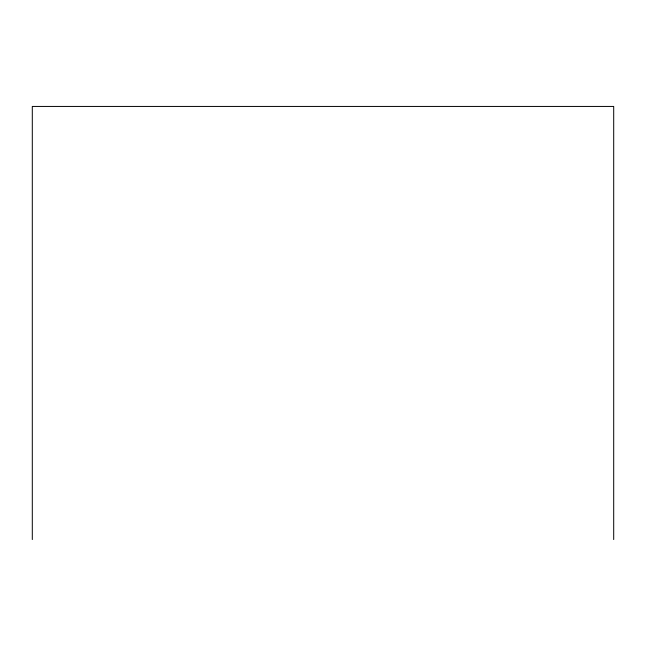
<?xml version="1.0" encoding="UTF-8"?>
<svg xmlns="http://www.w3.org/2000/svg" width="646" height="646" viewBox="0 0 646 646"><rect width="100%" height="100%" fill="white"/><g stroke="black" fill="none" stroke-linecap="round" stroke-linejoin="round"><path stroke-width="0.97" d="M613.7 539.563L613.7 106.437L32.3 106.437L32.3 539.563"/></g></svg>
